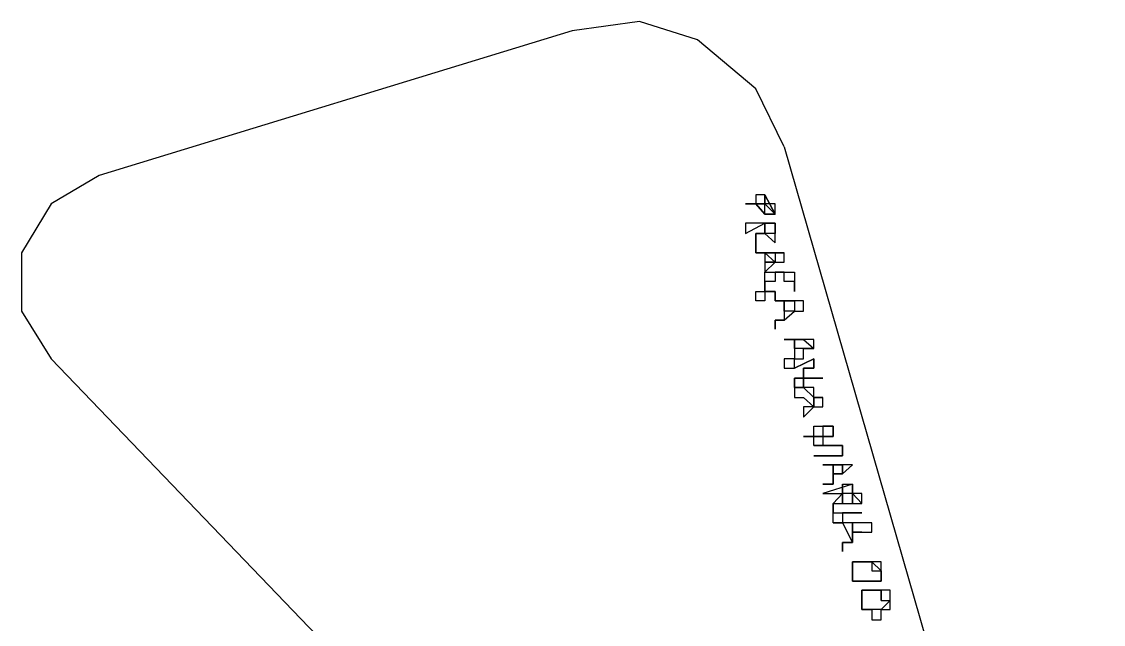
# Model space of a CAD drawing. Header units: millimetres. Extents: x -518.8 to -461.2, y 3.5 to 44.2.
# Drawn here: x -481.657 to -480.944, y 15.186 to 15.583 of the extents above; entities that cross this region are included whole.
import ezdxf

# ---------------------------------------------------------------- set-up
doc = ezdxf.new("R2010")
doc.units = ezdxf.units.MM
doc.header["$MEASUREMENT"] = 0
doc.layers.add('8', color=8, linetype='Continuous')
doc.layers.add('MYSOLIDS', color=7, linetype='Continuous')

msp = doc.modelspace()

# ---------------------------------------------------------------- linework, layer by layer
at = {"layer": '8'}
for points in [[(-481.15416, 15.50071), (-481.17295, 15.53905), (-481.2113, 15.57138), (-481.24964, 15.58341), (-481.29401, 15.5774), (-481.60604, 15.48191)], [(-481.15416, 15.50071), (-480.94363, 14.76913)], [(-481.60604, 15.48191), (-481.63761, 15.46311), (-481.65716, 15.43078), (-481.65716, 15.39244), (-481.63761, 15.36086)], [(-480.94363, 14.76913), (-480.9504, 14.73078), (-480.98874, 14.70522), (-481.02634, 14.72402), (-481.02634, 14.72402), (-481.63761, 15.36086)]]:
    msp.add_lwpolyline(points, dxfattribs=at)
at = {"layer": 'MYSOLIDS'}
for points in [[(-481.16694, 15.46913), (-481.16694, 15.46913), (-481.16694, 15.46913), (-481.16694, 15.46913), (-481.16694, 15.46913), (-481.16694, 15.46913), (-481.16694, 15.46913), (-481.17295, 15.46913), (-481.17295, 15.46311), (-481.17295, 15.46311), (-481.17295, 15.46311), (-481.17295, 15.46311), (-481.17295, 15.46311), (-481.17295, 15.46311), (-481.17295, 15.46311), (-481.17972, 15.46311), (-481.17972, 15.46311), (-481.17972, 15.46311), (-481.17972, 15.46311), (-481.17972, 15.46311), (-481.17972, 15.46311), (-481.17972, 15.46311), (-481.17972, 15.46311), (-481.17972, 15.46311), (-481.17972, 15.46311), (-481.17972, 15.46311), (-481.17972, 15.46311), (-481.17972, 15.46311), (-481.17972, 15.46311), (-481.17972, 15.46311), (-481.17972, 15.46311), (-481.17972, 15.46311), (-481.17295, 15.46311), (-481.17295, 15.46311), (-481.17295, 15.46311), (-481.17295, 15.46311), (-481.17295, 15.46311), (-481.17295, 15.46311), (-481.17295, 15.46311), (-481.17295, 15.46311), (-481.17295, 15.46311), (-481.17295, 15.46311), (-481.17295, 15.46311), (-481.17295, 15.46311), (-481.17295, 15.46311), (-481.16694, 15.45635), (-481.16694, 15.45635), (-481.16694, 15.45635), (-481.16694, 15.45635), (-481.16694, 15.45635), (-481.17295, 15.46311), (-481.17295, 15.46311), (-481.16694, 15.46311), (-481.16694, 15.46311), (-481.16694, 15.46311), (-481.16694, 15.46311), (-481.16694, 15.46311), (-481.16694, 15.46913), (-481.16694, 15.46311), (-481.16694, 15.46311), (-481.16694, 15.46311), (-481.16694, 15.46311), (-481.16694, 15.46311), (-481.16694, 15.46311), (-481.16694, 15.46311), (-481.16694, 15.46311), (-481.16694, 15.46913), (-481.16694, 15.46913)], [(-481.16694, 15.46913), (-481.16694, 15.46913), (-481.16694, 15.46913), (-481.16694, 15.46913), (-481.16694, 15.46913), (-481.16694, 15.46311), (-481.16694, 15.46311), (-481.16017, 15.45635), (-481.16017, 15.45635), (-481.16017, 15.45635), (-481.16694, 15.45635), (-481.16694, 15.45635), (-481.16694, 15.45635), (-481.16694, 15.45635), (-481.16694, 15.45635), (-481.16694, 15.45635), (-481.16694, 15.45635), (-481.16694, 15.45635), (-481.16694, 15.45635), (-481.16694, 15.45635), (-481.16694, 15.45635), (-481.16694, 15.46311), (-481.16694, 15.46311), (-481.16694, 15.46311), (-481.16694, 15.46311), (-481.17295, 15.46311), (-481.17295, 15.46311), (-481.16694, 15.45635), (-481.16694, 15.45635), (-481.16694, 15.45635), (-481.16694, 15.45635), (-481.16694, 15.45635), (-481.16694, 15.45635), (-481.16694, 15.45635), (-481.16694, 15.45635), (-481.16017, 15.45635), (-481.16017, 15.45635), (-481.16017, 15.45635), (-481.16017, 15.45635), (-481.16694, 15.46913), (-481.16694, 15.46913), (-481.16694, 15.46913), (-481.16694, 15.46913)], [(-481.16017, 15.46311), (-481.16017, 15.46311), (-481.16017, 15.46311), (-481.16017, 15.46311), (-481.16694, 15.46311), (-481.16694, 15.46311), (-481.16694, 15.46311), (-481.16694, 15.46913), (-481.16017, 15.45635), (-481.16017, 15.45635), (-481.16017, 15.45635), (-481.16017, 15.46311), (-481.16017, 15.46311), (-481.16017, 15.46311)], [(-481.16017, 15.44356), (-481.16017, 15.44356), (-481.16017, 15.44356), (-481.16017, 15.45033), (-481.16017, 15.45033), (-481.16017, 15.45033), (-481.16017, 15.45033), (-481.16017, 15.45033), (-481.16017, 15.45033), (-481.16017, 15.45033), (-481.16017, 15.45033), (-481.17972, 15.45033), (-481.17972, 15.45033), (-481.17972, 15.44356), (-481.17972, 15.44356), (-481.17972, 15.44356), (-481.17972, 15.44356), (-481.16694, 15.45033), (-481.16694, 15.44356), (-481.16694, 15.44356), (-481.16694, 15.44356), (-481.16694, 15.44356), (-481.16694, 15.44356), (-481.16694, 15.44356), (-481.16694, 15.45033), (-481.16017, 15.45033), (-481.16017, 15.45033), (-481.16017, 15.45033), (-481.16017, 15.45033), (-481.16017, 15.45033), (-481.16017, 15.45033), (-481.16017, 15.45033), (-481.16017, 15.44356), (-481.16017, 15.44356), (-481.16017, 15.44356), (-481.16017, 15.44356), (-481.16017, 15.44356), (-481.16017, 15.44356), (-481.16017, 15.44356), (-481.16017, 15.44356), (-481.16017, 15.44356)], [(-481.16694, 15.44356), (-481.16694, 15.45033), (-481.16694, 15.45033), (-481.16694, 15.45033), (-481.16694, 15.44356), (-481.16694, 15.44356), (-481.16694, 15.44356), (-481.17295, 15.44356), (-481.17295, 15.44356), (-481.17295, 15.44356), (-481.17295, 15.44356), (-481.17295, 15.44356), (-481.17295, 15.43755), (-481.17295, 15.43755), (-481.17295, 15.43755), (-481.17295, 15.43755), (-481.17295, 15.43755), (-481.17295, 15.43755), (-481.17295, 15.43755), (-481.17295, 15.43755), (-481.17295, 15.43078), (-481.17295, 15.43078), (-481.17295, 15.43078), (-481.17295, 15.43078), (-481.17295, 15.43078), (-481.17295, 15.43078), (-481.17295, 15.43078), (-481.17295, 15.43078), (-481.17295, 15.43755), (-481.17295, 15.43755), (-481.17295, 15.43755), (-481.17295, 15.43755), (-481.17295, 15.43755), (-481.17295, 15.43755), (-481.17295, 15.43755), (-481.17295, 15.43755), (-481.17295, 15.43755), (-481.17295, 15.44356), (-481.16694, 15.44356), (-481.16694, 15.44356), (-481.16694, 15.44356), (-481.16694, 15.44356), (-481.16694, 15.44356), (-481.16694, 15.44356), (-481.16694, 15.44356), (-481.16694, 15.45033), (-481.16694, 15.45033), (-481.16694, 15.44356), (-481.16694, 15.44356), (-481.16694, 15.44356)], [(-481.16017, 15.44356), (-481.16017, 15.44356), (-481.16017, 15.44356), (-481.16017, 15.44356), (-481.16017, 15.44356), (-481.16017, 15.44356), (-481.16017, 15.44356), (-481.16017, 15.44356), (-481.16017, 15.44356), (-481.16017, 15.44356), (-481.16017, 15.44356), (-481.16017, 15.44356), (-481.16017, 15.44356), (-481.16694, 15.44356), (-481.16694, 15.44356), (-481.16694, 15.44356), (-481.16694, 15.44356), (-481.16694, 15.44356), (-481.16694, 15.44356), (-481.16694, 15.44356), (-481.16694, 15.45033), (-481.16694, 15.45033), (-481.16694, 15.45033), (-481.16694, 15.44356), (-481.16694, 15.44356), (-481.16694, 15.44356), (-481.16017, 15.43755), (-481.16017, 15.43755), (-481.16017, 15.43755), (-481.16017, 15.43755), (-481.16017, 15.43755), (-481.16017, 15.43755), (-481.16017, 15.44356), (-481.16017, 15.44356), (-481.16017, 15.44356), (-481.16017, 15.44356)], [(-481.16017, 15.45033), (-481.16017, 15.45033), (-481.16017, 15.45033), (-481.16017, 15.45033), (-481.16017, 15.45033), (-481.16017, 15.45033), (-481.16017, 15.45033)], [(-481.15416, 15.43078), (-481.15416, 15.43078), (-481.15416, 15.43078), (-481.15416, 15.43078), (-481.15416, 15.43078), (-481.16017, 15.43078), (-481.16017, 15.42477), (-481.16017, 15.42477), (-481.16017, 15.42477), (-481.16017, 15.42477), (-481.16017, 15.42477), (-481.16017, 15.42477), (-481.16017, 15.42477), (-481.16017, 15.42477), (-481.16694, 15.43078), (-481.16694, 15.43078), (-481.16694, 15.43078), (-481.16694, 15.43078), (-481.16694, 15.43078), (-481.16694, 15.43078), (-481.16694, 15.43078), (-481.17295, 15.43078), (-481.17295, 15.43078), (-481.17295, 15.43078), (-481.17295, 15.43078), (-481.17295, 15.43078), (-481.17295, 15.43078), (-481.17295, 15.43078), (-481.17295, 15.43078), (-481.17295, 15.43078), (-481.17295, 15.43078), (-481.17295, 15.43078), (-481.16694, 15.43078), (-481.16694, 15.43078), (-481.16694, 15.43078), (-481.16694, 15.43078), (-481.16694, 15.42477), (-481.16017, 15.42477), (-481.16017, 15.42477), (-481.16017, 15.42477), (-481.16017, 15.42477), (-481.16017, 15.42477), (-481.16017, 15.42477), (-481.16017, 15.42477), (-481.16017, 15.42477), (-481.16017, 15.42477), (-481.16017, 15.42477), (-481.16017, 15.42477), (-481.15416, 15.42477), (-481.15416, 15.42477), (-481.15416, 15.43078), (-481.15416, 15.43078), (-481.15416, 15.43078), (-481.15416, 15.43078)], [(-481.15416, 15.43078), (-481.15416, 15.43078), (-481.15416, 15.43078), (-481.15416, 15.43078), (-481.15416, 15.43078), (-481.15416, 15.43078), (-481.15416, 15.43078), (-481.16017, 15.43078), (-481.16017, 15.43078), (-481.16017, 15.43078), (-481.16017, 15.43078), (-481.16017, 15.43078), (-481.16017, 15.43078), (-481.16017, 15.43078), (-481.16694, 15.43078), (-481.16694, 15.43078), (-481.16694, 15.43078), (-481.16694, 15.43078), (-481.16694, 15.43078), (-481.16694, 15.43078), (-481.16017, 15.43078), (-481.16017, 15.43078), (-481.16017, 15.43078), (-481.16017, 15.43078), (-481.16017, 15.43078), (-481.16017, 15.43078), (-481.16017, 15.43078), (-481.16017, 15.43078), (-481.15416, 15.43078), (-481.15416, 15.43078), (-481.15416, 15.43078), (-481.15416, 15.43078), (-481.15416, 15.43078), (-481.15416, 15.43078), (-481.15416, 15.43078), (-481.15416, 15.43078)], [(-481.16017, 15.42477), (-481.16694, 15.42477), (-481.16694, 15.42477), (-481.16694, 15.42477), (-481.16694, 15.42477), (-481.16694, 15.418), (-481.16694, 15.418), (-481.16694, 15.418), (-481.16694, 15.418), (-481.16694, 15.418), (-481.16694, 15.418), (-481.16694, 15.418), (-481.16694, 15.418), (-481.16694, 15.418), (-481.16694, 15.418), (-481.16694, 15.418), (-481.16694, 15.418), (-481.16694, 15.418), (-481.16694, 15.418), (-481.16694, 15.418), (-481.16017, 15.42477), (-481.16017, 15.42477)], [(-481.14739, 15.41199), (-481.14739, 15.41199), (-481.14739, 15.41199), (-481.14739, 15.41199), (-481.14739, 15.41199), (-481.15416, 15.41199), (-481.15416, 15.418), (-481.15416, 15.418), (-481.15416, 15.418), (-481.15416, 15.418), (-481.15416, 15.418), (-481.15416, 15.418), (-481.15416, 15.418), (-481.15416, 15.418), (-481.15416, 15.418), (-481.16017, 15.418), (-481.16017, 15.418), (-481.16017, 15.418), (-481.16017, 15.418), (-481.16017, 15.418), (-481.16017, 15.418), (-481.16017, 15.418), (-481.16017, 15.41199), (-481.16694, 15.41199), (-481.16694, 15.41199), (-481.16694, 15.41199), (-481.16694, 15.41199), (-481.16694, 15.41199), (-481.16694, 15.41199), (-481.16694, 15.41199), (-481.16694, 15.41199), (-481.16694, 15.40522), (-481.16694, 15.40522), (-481.16694, 15.40522), (-481.16694, 15.40522), (-481.16694, 15.40522), (-481.16694, 15.40522), (-481.16017, 15.40522), (-481.16017, 15.40522), (-481.16017, 15.40522), (-481.16017, 15.40522), (-481.16017, 15.40522), (-481.16017, 15.40522), (-481.16017, 15.40522), (-481.16017, 15.3992), (-481.16017, 15.3992), (-481.16017, 15.3992), (-481.16017, 15.3992), (-481.16017, 15.3992), (-481.16017, 15.3992), (-481.16017, 15.3992), (-481.16017, 15.3992), (-481.16017, 15.3992), (-481.16017, 15.40522), (-481.16694, 15.40522), (-481.16694, 15.40522), (-481.16694, 15.40522), (-481.16694, 15.40522), (-481.16694, 15.40522), (-481.16694, 15.40522), (-481.16694, 15.40522), (-481.16694, 15.40522), (-481.16694, 15.40522), (-481.16694, 15.40522), (-481.16694, 15.41199), (-481.16694, 15.41199), (-481.16694, 15.41199), (-481.16694, 15.41199), (-481.16694, 15.41199), (-481.16694, 15.41199), (-481.16694, 15.41199), (-481.16694, 15.41199), (-481.16694, 15.418), (-481.16694, 15.418), (-481.16694, 15.418), (-481.16017, 15.418), (-481.16017, 15.418), (-481.16017, 15.418), (-481.16017, 15.418), (-481.16017, 15.418), (-481.16017, 15.418), (-481.16017, 15.418), (-481.16017, 15.418), (-481.15416, 15.418), (-481.15416, 15.418), (-481.15416, 15.418), (-481.15416, 15.418), (-481.15416, 15.418), (-481.15416, 15.418), (-481.15416, 15.418), (-481.15416, 15.418), (-481.14739, 15.418), (-481.14739, 15.418), (-481.14739, 15.418), (-481.14739, 15.41199), (-481.14739, 15.41199), (-481.14739, 15.41199), (-481.14739, 15.41199), (-481.14739, 15.41199), (-481.14739, 15.41199), (-481.14739, 15.41199), (-481.14739, 15.41199), (-481.14739, 15.40522), (-481.14739, 15.40522), (-481.14739, 15.40522), (-481.14739, 15.40522), (-481.14739, 15.40522), (-481.14739, 15.40522), (-481.14739, 15.40522), (-481.14739, 15.40522), (-481.14739, 15.40522), (-481.14739, 15.40522), (-481.14739, 15.40522), (-481.14739, 15.40522), (-481.14739, 15.40522), (-481.14739, 15.40522), (-481.14739, 15.40522), (-481.14739, 15.40522), (-481.14739, 15.40522), (-481.14739, 15.41199), (-481.14739, 15.41199), (-481.14739, 15.41199), (-481.14739, 15.41199), (-481.14739, 15.41199), (-481.14739, 15.41199), (-481.14739, 15.41199)], [(-481.16694, 15.40522), (-481.16694, 15.40522), (-481.16694, 15.40522), (-481.16694, 15.40522), (-481.16694, 15.40522), (-481.16694, 15.40522), (-481.16694, 15.40522), (-481.16694, 15.40522), (-481.16694, 15.40522), (-481.16694, 15.40522), (-481.16694, 15.40522), (-481.16694, 15.3992), (-481.16694, 15.3992), (-481.16694, 15.3992), (-481.17295, 15.3992), (-481.17295, 15.3992), (-481.17295, 15.40522), (-481.17295, 15.40522), (-481.17295, 15.40522), (-481.17295, 15.40522), (-481.17295, 15.40522), (-481.17295, 15.40522), (-481.17295, 15.40522), (-481.17295, 15.40522), (-481.17295, 15.40522), (-481.17295, 15.40522), (-481.17295, 15.40522), (-481.17295, 15.40522), (-481.17295, 15.40522), (-481.17295, 15.40522), (-481.17295, 15.40522), (-481.17295, 15.40522), (-481.17295, 15.40522), (-481.17295, 15.40522), (-481.17295, 15.40522), (-481.16694, 15.40522), (-481.16694, 15.40522), (-481.16694, 15.40522), (-481.16694, 15.40522), (-481.16694, 15.40522), (-481.16694, 15.40522), (-481.16694, 15.40522), (-481.16694, 15.40522), (-481.16694, 15.40522), (-481.16694, 15.40522), (-481.16694, 15.40522), (-481.16694, 15.40522), (-481.16694, 15.40522), (-481.16694, 15.40522), (-481.16694, 15.40522), (-481.16694, 15.40522), (-481.16694, 15.40522), (-481.16694, 15.40522), (-481.16694, 15.40522), (-481.16694, 15.40522), (-481.16694, 15.40522), (-481.16694, 15.40522)], [(-481.14739, 15.39244), (-481.14739, 15.39244), (-481.14739, 15.39244), (-481.14739, 15.39244), (-481.14739, 15.39244), (-481.14739, 15.39244), (-481.14739, 15.39244), (-481.14739, 15.39244), (-481.14739, 15.39244), (-481.14739, 15.39244), (-481.14739, 15.39244), (-481.15416, 15.39244), (-481.15416, 15.39244), (-481.15416, 15.39244), (-481.15416, 15.3992), (-481.15416, 15.3992), (-481.15416, 15.3992), (-481.16017, 15.3992), (-481.16017, 15.3992), (-481.16017, 15.3992), (-481.16017, 15.3992), (-481.16017, 15.3992), (-481.16017, 15.3992), (-481.16017, 15.3992), (-481.16017, 15.3992), (-481.16017, 15.3992), (-481.16017, 15.3992), (-481.16017, 15.3992), (-481.16017, 15.3992), (-481.16017, 15.3992), (-481.16017, 15.3992), (-481.16017, 15.3992), (-481.16017, 15.3992), (-481.16017, 15.3992), (-481.16017, 15.3992), (-481.15416, 15.3992), (-481.15416, 15.38642), (-481.15416, 15.38642), (-481.15416, 15.38642), (-481.15416, 15.38642), (-481.15416, 15.38642), (-481.14739, 15.39244), (-481.14739, 15.39244), (-481.14739, 15.39244), (-481.14739, 15.39244), (-481.14739, 15.39244), (-481.14739, 15.39244), (-481.14739, 15.39244), (-481.14739, 15.39244), (-481.14739, 15.39244), (-481.14739, 15.39244), (-481.14739, 15.39244), (-481.14739, 15.39244), (-481.14739, 15.39244)], [(-481.14137, 15.3992), (-481.14137, 15.3992), (-481.14137, 15.3992), (-481.14137, 15.3992), (-481.14137, 15.3992), (-481.14739, 15.3992), (-481.14739, 15.3992), (-481.14739, 15.3992), (-481.14739, 15.3992), (-481.14739, 15.3992), (-481.15416, 15.3992), (-481.15416, 15.3992), (-481.15416, 15.3992), (-481.15416, 15.3992), (-481.15416, 15.3992), (-481.15416, 15.3992), (-481.15416, 15.3992), (-481.15416, 15.3992), (-481.15416, 15.3992), (-481.15416, 15.3992), (-481.15416, 15.3992), (-481.15416, 15.3992), (-481.15416, 15.3992), (-481.15416, 15.3992), (-481.14739, 15.3992), (-481.14739, 15.3992), (-481.14739, 15.3992), (-481.14739, 15.3992), (-481.14739, 15.3992), (-481.14739, 15.39244), (-481.14739, 15.39244), (-481.14739, 15.39244), (-481.14137, 15.39244), (-481.14137, 15.39244), (-481.14137, 15.3992), (-481.14137, 15.3992)], [(-481.15416, 15.38642), (-481.15416, 15.38642), (-481.15416, 15.38642), (-481.15416, 15.38642), (-481.15416, 15.38642), (-481.15416, 15.38642), (-481.15416, 15.38642), (-481.16017, 15.38642), (-481.16017, 15.38642), (-481.16017, 15.38642), (-481.16017, 15.38642), (-481.16017, 15.38642), (-481.16017, 15.38041), (-481.16017, 15.38041), (-481.16017, 15.38642), (-481.15416, 15.38642), (-481.15416, 15.38642), (-481.15416, 15.38642), (-481.15416, 15.38642), (-481.15416, 15.38642), (-481.15416, 15.38642), (-481.15416, 15.38642)], [(-481.13461, 15.36762), (-481.13461, 15.36762), (-481.13461, 15.36762), (-481.14137, 15.36762), (-481.14137, 15.36762), (-481.14137, 15.36762), (-481.14137, 15.36762), (-481.14137, 15.36762), (-481.14137, 15.36762), (-481.14137, 15.36762), (-481.14137, 15.36762), (-481.14137, 15.36762), (-481.14739, 15.36762), (-481.14739, 15.36762), (-481.14739, 15.37364), (-481.14739, 15.37364), (-481.14739, 15.37364), (-481.14739, 15.37364), (-481.15416, 15.37364), (-481.15416, 15.37364), (-481.15416, 15.37364), (-481.15416, 15.37364), (-481.15416, 15.37364), (-481.15416, 15.37364), (-481.15416, 15.37364), (-481.15416, 15.37364), (-481.15416, 15.37364), (-481.15416, 15.37364), (-481.15416, 15.37364), (-481.15416, 15.37364), (-481.15416, 15.37364), (-481.15416, 15.37364), (-481.15416, 15.37364), (-481.14739, 15.37364), (-481.14739, 15.37364), (-481.14739, 15.37364), (-481.14739, 15.36086), (-481.14739, 15.36086), (-481.14739, 15.36086), (-481.14137, 15.36086), (-481.14137, 15.36086), (-481.14137, 15.36762), (-481.14137, 15.36762), (-481.14137, 15.36762), (-481.14137, 15.36762), (-481.14137, 15.36762), (-481.14137, 15.36762), (-481.14137, 15.36762), (-481.14137, 15.36762), (-481.14137, 15.36762), (-481.14137, 15.36762), (-481.13461, 15.36762), (-481.13461, 15.36762), (-481.13461, 15.36762)], [(-481.13461, 15.37364), (-481.13461, 15.37364), (-481.13461, 15.37364), (-481.13461, 15.37364), (-481.13461, 15.37364), (-481.13461, 15.37364), (-481.14137, 15.37364), (-481.14137, 15.37364), (-481.14137, 15.37364), (-481.14137, 15.37364), (-481.14137, 15.37364), (-481.14137, 15.37364), (-481.14739, 15.37364), (-481.14739, 15.37364), (-481.14739, 15.37364), (-481.14739, 15.37364), (-481.14739, 15.37364), (-481.14739, 15.37364), (-481.14739, 15.37364), (-481.14739, 15.37364), (-481.14739, 15.37364), (-481.14739, 15.37364), (-481.14137, 15.37364), (-481.14137, 15.37364), (-481.14137, 15.37364), (-481.14137, 15.37364), (-481.14137, 15.37364), (-481.14137, 15.37364), (-481.14137, 15.37364), (-481.14137, 15.37364), (-481.13461, 15.36762), (-481.13461, 15.36762), (-481.13461, 15.36762), (-481.13461, 15.36762), (-481.13461, 15.37364), (-481.13461, 15.37364)], [(-481.14739, 15.36086), (-481.14739, 15.36086), (-481.14739, 15.36086), (-481.14739, 15.36086), (-481.14739, 15.36086), (-481.14739, 15.36086), (-481.14739, 15.36086), (-481.14739, 15.36086), (-481.14739, 15.36086), (-481.15416, 15.36086), (-481.15416, 15.36086), (-481.15416, 15.36086), (-481.15416, 15.35484), (-481.14739, 15.35484), (-481.14739, 15.36086), (-481.14739, 15.36086), (-481.14739, 15.36086), (-481.14739, 15.36086), (-481.14739, 15.36086), (-481.14739, 15.36086), (-481.14739, 15.36086), (-481.14739, 15.36086)], [(-481.13461, 15.36086), (-481.14739, 15.35484), (-481.14739, 15.35484), (-481.14739, 15.35484), (-481.14739, 15.35484), (-481.14739, 15.35484), (-481.14739, 15.35484), (-481.14739, 15.35484), (-481.14739, 15.35484), (-481.14739, 15.35484), (-481.13461, 15.36086), (-481.13461, 15.36086), (-481.13461, 15.36086), (-481.13461, 15.36086), (-481.13461, 15.36086), (-481.13461, 15.36086), (-481.13461, 15.36086), (-481.13461, 15.36086), (-481.13461, 15.36086), (-481.13461, 15.35484), (-481.13461, 15.35484), (-481.13461, 15.35484), (-481.13461, 15.35484), (-481.13461, 15.35484), (-481.13461, 15.35484), (-481.13461, 15.35484), (-481.14137, 15.35484), (-481.14137, 15.35484), (-481.14137, 15.35484), (-481.14137, 15.34808), (-481.14137, 15.34808), (-481.14137, 15.34808), (-481.14137, 15.34808), (-481.14137, 15.34808), (-481.14137, 15.34808), (-481.14137, 15.34808), (-481.14137, 15.34808), (-481.14137, 15.34808), (-481.14739, 15.34808), (-481.14739, 15.34206), (-481.14137, 15.34206), (-481.14137, 15.34206), (-481.14137, 15.34808), (-481.14137, 15.34808), (-481.14137, 15.34808), (-481.14137, 15.34808), (-481.14137, 15.34808), (-481.14137, 15.34808), (-481.14137, 15.34808), (-481.13461, 15.34808), (-481.13461, 15.34808), (-481.13461, 15.34808), (-481.13461, 15.34808), (-481.13461, 15.34808), (-481.13461, 15.34808), (-481.13461, 15.34808), (-481.13461, 15.34808), (-481.12859, 15.34808), (-481.12859, 15.34808), (-481.12859, 15.34808), (-481.12859, 15.34808), (-481.12859, 15.34808), (-481.12859, 15.34808), (-481.12859, 15.34808), (-481.12859, 15.34808), (-481.12859, 15.34808), (-481.12859, 15.34808), (-481.12859, 15.34808), (-481.12859, 15.34808), (-481.12859, 15.34808), (-481.12859, 15.34808), (-481.13461, 15.34808), (-481.13461, 15.34808), (-481.13461, 15.34808), (-481.13461, 15.34808), (-481.13461, 15.34808), (-481.13461, 15.34808), (-481.13461, 15.34808), (-481.14137, 15.34808), (-481.14137, 15.34206), (-481.14137, 15.34206), (-481.14137, 15.34206), (-481.14137, 15.34206), (-481.14137, 15.34206), (-481.14137, 15.34206), (-481.14137, 15.34206), (-481.14137, 15.34206), (-481.14739, 15.34206), (-481.14739, 15.34206), (-481.14739, 15.34206), (-481.14739, 15.34206), (-481.14739, 15.34206), (-481.14739, 15.34206), (-481.14739, 15.34206), (-481.14739, 15.34206), (-481.14739, 15.34206), (-481.14739, 15.34206), (-481.14739, 15.34206), (-481.14739, 15.34206), (-481.14739, 15.34808), (-481.14739, 15.34808), (-481.14137, 15.34808), (-481.14137, 15.34808), (-481.14137, 15.34808), (-481.14137, 15.34808), (-481.14137, 15.34808), (-481.14137, 15.34808), (-481.14137, 15.35484), (-481.14137, 15.35484), (-481.14137, 15.35484), (-481.14137, 15.35484), (-481.14137, 15.35484), (-481.14137, 15.35484), (-481.13461, 15.35484), (-481.13461, 15.35484), (-481.13461, 15.35484), (-481.13461, 15.35484), (-481.13461, 15.36086), (-481.13461, 15.36086), (-481.13461, 15.36086), (-481.13461, 15.36086)], [(-481.12859, 15.33529), (-481.12859, 15.33529), (-481.12859, 15.33529), (-481.12859, 15.33529), (-481.12859, 15.33529), (-481.12859, 15.33529), (-481.12859, 15.33529), (-481.12859, 15.33529), (-481.13461, 15.33529), (-481.13461, 15.33529), (-481.13461, 15.33529), (-481.13461, 15.32928), (-481.13461, 15.32928), (-481.13461, 15.32928), (-481.13461, 15.33529), (-481.14137, 15.34206), (-481.14137, 15.34206), (-481.14137, 15.34206), (-481.14137, 15.34206), (-481.14137, 15.34206), (-481.14137, 15.34206), (-481.14137, 15.34206), (-481.14137, 15.34206), (-481.14739, 15.34206), (-481.14739, 15.34206), (-481.14739, 15.34206), (-481.14739, 15.33529), (-481.14739, 15.33529), (-481.14739, 15.33529), (-481.14137, 15.33529), (-481.14137, 15.33529), (-481.14137, 15.33529), (-481.14137, 15.33529), (-481.14137, 15.33529), (-481.14137, 15.33529), (-481.14137, 15.33529), (-481.13461, 15.32928), (-481.13461, 15.32928), (-481.13461, 15.32928), (-481.13461, 15.32928), (-481.13461, 15.32928), (-481.13461, 15.32928), (-481.13461, 15.32928), (-481.13461, 15.32928), (-481.12859, 15.32928), (-481.12859, 15.33529), (-481.12859, 15.33529), (-481.12859, 15.33529), (-481.12859, 15.33529), (-481.12859, 15.33529), (-481.12859, 15.33529), (-481.12859, 15.33529), (-481.12859, 15.33529), (-481.12859, 15.33529)], [(-481.12859, 15.33529), (-481.12859, 15.33529), (-481.12859, 15.33529), (-481.12859, 15.33529), (-481.12859, 15.33529), (-481.12859, 15.33529), (-481.12859, 15.33529), (-481.12859, 15.33529), (-481.12859, 15.33529), (-481.13461, 15.33529), (-481.13461, 15.34206), (-481.13461, 15.34206), (-481.13461, 15.34206), (-481.13461, 15.34206), (-481.13461, 15.34206), (-481.13461, 15.34206), (-481.14137, 15.34206), (-481.13461, 15.33529), (-481.13461, 15.33529), (-481.13461, 15.33529), (-481.13461, 15.33529), (-481.13461, 15.33529), (-481.13461, 15.33529), (-481.13461, 15.33529), (-481.13461, 15.33529), (-481.13461, 15.33529), (-481.12859, 15.33529), (-481.12859, 15.33529), (-481.12859, 15.33529), (-481.12859, 15.33529), (-481.12859, 15.33529), (-481.12859, 15.33529), (-481.12859, 15.33529), (-481.12859, 15.33529), (-481.12859, 15.33529), (-481.12859, 15.33529)], [(-481.13461, 15.32928), (-481.13461, 15.32928), (-481.13461, 15.32928), (-481.13461, 15.32928), (-481.13461, 15.32928), (-481.14137, 15.32928), (-481.14137, 15.32928), (-481.14137, 15.32928), (-481.14137, 15.32251), (-481.14137, 15.32251), (-481.14137, 15.32251), (-481.14137, 15.32251), (-481.14137, 15.32251), (-481.14137, 15.32251), (-481.14137, 15.32251), (-481.14137, 15.32251), (-481.14137, 15.32251), (-481.13461, 15.32928), (-481.13461, 15.32928), (-481.13461, 15.32928), (-481.13461, 15.32928), (-481.13461, 15.32928)], [(-481.12183, 15.3165), (-481.12183, 15.3165), (-481.12183, 15.3165), (-481.12183, 15.3165), (-481.12859, 15.3165), (-481.12859, 15.3165), (-481.12859, 15.3165), (-481.12859, 15.3165), (-481.12859, 15.3165), (-481.12859, 15.3165), (-481.12859, 15.30973), (-481.12859, 15.30973), (-481.12859, 15.30973), (-481.13461, 15.30973), (-481.13461, 15.30973), (-481.13461, 15.30973), (-481.13461, 15.30973), (-481.13461, 15.30973), (-481.13461, 15.30973), (-481.13461, 15.30973), (-481.13461, 15.30973), (-481.13461, 15.30973), (-481.14137, 15.30973), (-481.14137, 15.30973), (-481.13461, 15.30973), (-481.13461, 15.30973), (-481.13461, 15.30973), (-481.13461, 15.30973), (-481.13461, 15.30973), (-481.13461, 15.30973), (-481.13461, 15.30973), (-481.13461, 15.30973), (-481.13461, 15.3165), (-481.13461, 15.3165), (-481.13461, 15.3165), (-481.13461, 15.3165), (-481.12859, 15.3165), (-481.12859, 15.3165), (-481.12859, 15.3165), (-481.12859, 15.3165), (-481.12859, 15.3165), (-481.12859, 15.3165), (-481.12859, 15.3165), (-481.12183, 15.3165), (-481.12183, 15.3165), (-481.12183, 15.3165), (-481.12183, 15.3165), (-481.12183, 15.3165), (-481.12183, 15.3165), (-481.12183, 15.3165), (-481.12183, 15.3165), (-481.12183, 15.3165), (-481.12183, 15.3165), (-481.12183, 15.3165), (-481.12183, 15.3165), (-481.12183, 15.3165), (-481.12183, 15.3165), (-481.12183, 15.3165), (-481.12183, 15.3165), (-481.12183, 15.3165), (-481.12183, 15.3165), (-481.12183, 15.30973), (-481.12183, 15.30973), (-481.12183, 15.30973), (-481.12183, 15.30973), (-481.12859, 15.30973), (-481.12859, 15.30973), (-481.12859, 15.30973), (-481.12859, 15.30973), (-481.12859, 15.30973), (-481.12859, 15.30973), (-481.12859, 15.30973), (-481.12859, 15.30973), (-481.12859, 15.30371), (-481.12859, 15.30371), (-481.13461, 15.30371), (-481.13461, 15.30371), (-481.13461, 15.30371), (-481.13461, 15.30371), (-481.13461, 15.30371), (-481.13461, 15.30371), (-481.13461, 15.30371), (-481.12859, 15.30371), (-481.12859, 15.30371), (-481.12859, 15.30371), (-481.12859, 15.30371), (-481.12859, 15.30371), (-481.12859, 15.30371), (-481.12859, 15.30371), (-481.12183, 15.30371), (-481.12183, 15.30371), (-481.12183, 15.30371), (-481.12183, 15.30371), (-481.12183, 15.30371), (-481.12183, 15.30371), (-481.12183, 15.30371), (-481.11581, 15.30371), (-481.11581, 15.30371), (-481.11581, 15.30371), (-481.11581, 15.30371), (-481.11581, 15.30371), (-481.11581, 15.30371), (-481.11581, 15.30371), (-481.11581, 15.30371), (-481.11581, 15.29695), (-481.11581, 15.29695), (-481.11581, 15.29695), (-481.11581, 15.29695), (-481.13461, 15.29695), (-481.13461, 15.29695), (-481.13461, 15.29695), (-481.13461, 15.29695), (-481.13461, 15.29695), (-481.13461, 15.29695), (-481.13461, 15.29695), (-481.13461, 15.29695), (-481.13461, 15.29695), (-481.11581, 15.29695), (-481.11581, 15.30371), (-481.12183, 15.30371), (-481.12183, 15.30371), (-481.12183, 15.30371), (-481.12183, 15.30371), (-481.12183, 15.30371), (-481.12859, 15.30371), (-481.12859, 15.30371), (-481.12859, 15.30371), (-481.12859, 15.30371), (-481.12859, 15.30371), (-481.12859, 15.30371), (-481.12859, 15.30371), (-481.12859, 15.30371), (-481.12859, 15.30371), (-481.13461, 15.30371), (-481.13461, 15.30371), (-481.13461, 15.30371), (-481.13461, 15.30371), (-481.13461, 15.30371), (-481.13461, 15.30371), (-481.13461, 15.30371), (-481.13461, 15.30371), (-481.13461, 15.30371), (-481.13461, 15.30371), (-481.13461, 15.30371), (-481.13461, 15.30371), (-481.13461, 15.30371), (-481.13461, 15.30371), (-481.13461, 15.30973), (-481.12859, 15.30973), (-481.12859, 15.30973), (-481.12859, 15.30973), (-481.12859, 15.30973), (-481.12859, 15.30973), (-481.12859, 15.30973), (-481.12859, 15.30973), (-481.12859, 15.30973), (-481.12859, 15.30973), (-481.12183, 15.30973), (-481.12183, 15.3165), (-481.12183, 15.3165), (-481.12183, 15.3165), (-481.12183, 15.3165), (-481.12183, 15.3165), (-481.12183, 15.3165), (-481.12183, 15.3165), (-481.12183, 15.3165), (-481.12183, 15.3165)], [(-481.11581, 15.28492), (-481.11581, 15.29093), (-481.11581, 15.29093), (-481.11581, 15.29093), (-481.11581, 15.28492), (-481.11581, 15.28492), (-481.11581, 15.28492), (-481.11581, 15.28492), (-481.11581, 15.28492), (-481.11581, 15.28492), (-481.11581, 15.28492), (-481.12183, 15.28492), (-481.12183, 15.28492), (-481.12183, 15.28492), (-481.12183, 15.29093), (-481.12183, 15.29093), (-481.12183, 15.29093), (-481.12859, 15.29093), (-481.12859, 15.29093), (-481.12859, 15.29093), (-481.12859, 15.29093), (-481.12859, 15.29093), (-481.12859, 15.29093), (-481.12859, 15.29093), (-481.12859, 15.29093), (-481.12859, 15.29093), (-481.12859, 15.29093), (-481.12859, 15.29093), (-481.12859, 15.29093), (-481.12859, 15.29093), (-481.12859, 15.29093), (-481.12859, 15.29093), (-481.12859, 15.29093), (-481.12859, 15.29093), (-481.12859, 15.29093), (-481.12183, 15.29093), (-481.12183, 15.28492), (-481.12183, 15.27815), (-481.12183, 15.27815), (-481.12183, 15.28492), (-481.12183, 15.28492), (-481.11581, 15.28492), (-481.11581, 15.28492), (-481.11581, 15.28492), (-481.11581, 15.28492), (-481.11581, 15.28492), (-481.11581, 15.28492), (-481.11581, 15.28492), (-481.11581, 15.28492), (-481.11581, 15.28492), (-481.11581, 15.28492), (-481.11581, 15.28492), (-481.11581, 15.28492), (-481.11581, 15.28492)], [(-481.12183, 15.27815), (-481.12183, 15.28492), (-481.12183, 15.28492), (-481.12183, 15.27815), (-481.12183, 15.27815), (-481.12183, 15.27815), (-481.12183, 15.27815), (-481.12859, 15.27815), (-481.12859, 15.27815), (-481.12859, 15.27815), (-481.12859, 15.27815), (-481.12859, 15.27815), (-481.12859, 15.27815), (-481.12859, 15.27815), (-481.12859, 15.27815), (-481.12183, 15.27815), (-481.12183, 15.27815), (-481.12183, 15.27815), (-481.12183, 15.27815), (-481.12183, 15.27815), (-481.12183, 15.27815), (-481.12183, 15.27815)], [(-481.10904, 15.29093), (-481.10904, 15.29093), (-481.10904, 15.29093), (-481.10904, 15.29093), (-481.11581, 15.29093), (-481.11581, 15.29093), (-481.11581, 15.29093), (-481.11581, 15.29093), (-481.11581, 15.29093), (-481.11581, 15.29093), (-481.12183, 15.29093), (-481.12183, 15.29093), (-481.12183, 15.29093), (-481.12183, 15.29093), (-481.12183, 15.29093), (-481.12183, 15.29093), (-481.12183, 15.29093), (-481.12183, 15.29093), (-481.12183, 15.29093), (-481.12183, 15.29093), (-481.12183, 15.29093), (-481.12183, 15.29093), (-481.12183, 15.29093), (-481.12183, 15.29093), (-481.11581, 15.29093), (-481.11581, 15.29093), (-481.11581, 15.29093), (-481.11581, 15.29093), (-481.11581, 15.29093), (-481.11581, 15.29093), (-481.11581, 15.29093), (-481.11581, 15.28492), (-481.10904, 15.29093), (-481.10904, 15.29093), (-481.10904, 15.29093), (-481.10904, 15.29093)], [(-481.10904, 15.27214), (-481.10904, 15.27214), (-481.10904, 15.27214), (-481.10904, 15.27214), (-481.10904, 15.27214), (-481.10904, 15.27214), (-481.10904, 15.27214), (-481.10904, 15.27815), (-481.10904, 15.27815), (-481.10904, 15.27815), (-481.10904, 15.27815), (-481.12859, 15.27214), (-481.12859, 15.27214), (-481.12859, 15.27214), (-481.12859, 15.27214), (-481.12183, 15.27214), (-481.12183, 15.27214), (-481.11581, 15.27214), (-481.11581, 15.27214), (-481.11581, 15.27214), (-481.11581, 15.27214), (-481.11581, 15.26537), (-481.11581, 15.26537), (-481.11581, 15.26537), (-481.11581, 15.27815), (-481.10904, 15.27815), (-481.10904, 15.27815), (-481.10904, 15.27815), (-481.10904, 15.27214), (-481.10904, 15.27214), (-481.10904, 15.27214), (-481.10904, 15.27214), (-481.10904, 15.27214), (-481.10904, 15.27214), (-481.10303, 15.26537), (-481.10303, 15.26537), (-481.10303, 15.27214), (-481.10303, 15.27214), (-481.10303, 15.27214), (-481.10904, 15.27214), (-481.10904, 15.27214)], [(-481.10303, 15.26537), (-481.10904, 15.27214), (-481.10904, 15.27214), (-481.10904, 15.27214), (-481.10904, 15.27214), (-481.10904, 15.26537), (-481.10904, 15.26537), (-481.10904, 15.26537), (-481.10904, 15.26537), (-481.10904, 15.26537), (-481.10904, 15.26537), (-481.10904, 15.26537), (-481.10904, 15.26537), (-481.10904, 15.26537), (-481.10904, 15.26537), (-481.10904, 15.27214), (-481.11581, 15.27214), (-481.11581, 15.27214), (-481.11581, 15.27214), (-481.11581, 15.27214), (-481.11581, 15.27214), (-481.11581, 15.27214), (-481.11581, 15.27815), (-481.11581, 15.26537), (-481.10904, 15.26537), (-481.10904, 15.26537), (-481.10904, 15.26537), (-481.10904, 15.26537), (-481.10904, 15.26537), (-481.10904, 15.26537), (-481.10904, 15.26537), (-481.10904, 15.26537), (-481.10904, 15.26537), (-481.10904, 15.26537), (-481.10303, 15.26537), (-481.10303, 15.26537)], [(-481.10904, 15.27815), (-481.10904, 15.27815), (-481.10904, 15.27815), (-481.10904, 15.27815), (-481.10904, 15.27815), (-481.10904, 15.27815), (-481.10904, 15.27815)], [(-481.11581, 15.27214), (-481.11581, 15.27214), (-481.11581, 15.27214), (-481.11581, 15.27214), (-481.11581, 15.27214), (-481.11581, 15.27214), (-481.11581, 15.27214), (-481.11581, 15.27214), (-481.11581, 15.27214), (-481.12183, 15.26537), (-481.12183, 15.26537), (-481.12183, 15.26537), (-481.12183, 15.26537), (-481.12183, 15.26537), (-481.12183, 15.26537), (-481.12183, 15.26537), (-481.12183, 15.26537), (-481.12183, 15.25935), (-481.12183, 15.25935), (-481.12183, 15.25935), (-481.12183, 15.25935), (-481.12183, 15.25935), (-481.12183, 15.25935), (-481.12183, 15.25935), (-481.12183, 15.25935), (-481.12183, 15.25935), (-481.12183, 15.25935), (-481.12183, 15.25935), (-481.12183, 15.25935), (-481.12183, 15.25935), (-481.12183, 15.25935), (-481.12183, 15.25935), (-481.12183, 15.26537), (-481.12183, 15.26537), (-481.12183, 15.26537), (-481.12183, 15.26537), (-481.11581, 15.26537), (-481.11581, 15.26537), (-481.11581, 15.26537), (-481.11581, 15.26537), (-481.11581, 15.27214), (-481.11581, 15.27214), (-481.11581, 15.27214), (-481.11581, 15.27214), (-481.11581, 15.27214), (-481.11581, 15.27214), (-481.11581, 15.27214), (-481.11581, 15.27214), (-481.11581, 15.27214), (-481.11581, 15.27214)], [(-481.11581, 15.25935), (-481.11581, 15.25935), (-481.11581, 15.25935), (-481.11581, 15.25935), (-481.11581, 15.25935), (-481.11581, 15.25935), (-481.11581, 15.25259), (-481.12183, 15.25259), (-481.12183, 15.25259), (-481.12183, 15.25259), (-481.12183, 15.25259), (-481.12183, 15.25259), (-481.12183, 15.25259), (-481.12183, 15.25259), (-481.12183, 15.25935), (-481.12183, 15.25935), (-481.12183, 15.25935), (-481.12183, 15.25935), (-481.12183, 15.25935), (-481.12183, 15.25935), (-481.12183, 15.25935), (-481.12183, 15.25935), (-481.11581, 15.25935), (-481.11581, 15.25935), (-481.11581, 15.25935), (-481.11581, 15.25935), (-481.11581, 15.25935), (-481.11581, 15.25935), (-481.11581, 15.25935), (-481.11581, 15.25935), (-481.10904, 15.25935), (-481.10904, 15.25935), (-481.10904, 15.25935), (-481.10904, 15.25935), (-481.10904, 15.25935), (-481.10904, 15.25935), (-481.10904, 15.25935), (-481.10303, 15.25935), (-481.10303, 15.25935), (-481.10303, 15.25935), (-481.10303, 15.25935), (-481.10303, 15.25935), (-481.10303, 15.25935), (-481.10303, 15.25935), (-481.10303, 15.25935), (-481.10303, 15.25935), (-481.10303, 15.25935), (-481.10303, 15.25935), (-481.10303, 15.25935), (-481.10303, 15.25935), (-481.10303, 15.25935), (-481.10303, 15.25935), (-481.10303, 15.25935), (-481.10904, 15.25935), (-481.10904, 15.25935), (-481.10904, 15.25935), (-481.10904, 15.25935), (-481.10904, 15.25935), (-481.10904, 15.25935), (-481.10904, 15.25935), (-481.10904, 15.25935), (-481.11581, 15.25935), (-481.11581, 15.25935), (-481.11581, 15.25935), (-481.11581, 15.25935), (-481.11581, 15.25935)], [(-481.10303, 15.24657), (-481.10303, 15.24657), (-481.10303, 15.24657), (-481.10303, 15.24657), (-481.10303, 15.24657), (-481.10303, 15.24657), (-481.10303, 15.24657), (-481.10303, 15.24657), (-481.10303, 15.24657), (-481.10904, 15.24657), (-481.10904, 15.24657), (-481.10904, 15.24657), (-481.10904, 15.24657), (-481.10904, 15.2398), (-481.10904, 15.25259), (-481.10904, 15.25259), (-481.11581, 15.25259), (-481.11581, 15.25259), (-481.11581, 15.25259), (-481.11581, 15.25259), (-481.11581, 15.25259), (-481.11581, 15.25259), (-481.11581, 15.25259), (-481.11581, 15.25259), (-481.12183, 15.25259), (-481.12183, 15.25259), (-481.12183, 15.25259), (-481.12183, 15.25259), (-481.12183, 15.25259), (-481.11581, 15.25259), (-481.11581, 15.25259), (-481.11581, 15.25259), (-481.11581, 15.25259), (-481.11581, 15.25259), (-481.11581, 15.25259), (-481.11581, 15.25259), (-481.10904, 15.2398), (-481.10904, 15.2398), (-481.10904, 15.2398), (-481.10904, 15.2398), (-481.10904, 15.2398), (-481.10904, 15.2398), (-481.10904, 15.24657), (-481.10303, 15.24657), (-481.10303, 15.24657), (-481.10303, 15.24657), (-481.10303, 15.24657), (-481.10303, 15.24657), (-481.10303, 15.24657), (-481.10303, 15.24657), (-481.10303, 15.24657), (-481.10303, 15.24657), (-481.10303, 15.24657), (-481.10303, 15.24657)], [(-481.09626, 15.24657), (-481.09626, 15.25259), (-481.10303, 15.25259), (-481.10303, 15.25259), (-481.10303, 15.25259), (-481.10303, 15.25259), (-481.10303, 15.25259), (-481.10303, 15.25259), (-481.10303, 15.25259), (-481.10904, 15.25259), (-481.10904, 15.25259), (-481.10904, 15.25259), (-481.10904, 15.25259), (-481.10904, 15.25259), (-481.10904, 15.25259), (-481.10904, 15.25259), (-481.10904, 15.25259), (-481.10904, 15.25259), (-481.10904, 15.25259), (-481.10904, 15.25259), (-481.10904, 15.25259), (-481.10904, 15.25259), (-481.10904, 15.25259), (-481.10904, 15.25259), (-481.10904, 15.24657), (-481.10303, 15.24657), (-481.10303, 15.24657), (-481.10303, 15.24657), (-481.10303, 15.24657), (-481.10303, 15.24657), (-481.10303, 15.24657), (-481.10303, 15.24657), (-481.10303, 15.24657), (-481.09626, 15.24657), (-481.09626, 15.24657), (-481.09626, 15.24657)], [(-481.10904, 15.2398), (-481.10904, 15.2398), (-481.10904, 15.2398), (-481.10904, 15.2398), (-481.10904, 15.2398), (-481.10904, 15.2398), (-481.11581, 15.2398), (-481.11581, 15.2398), (-481.11581, 15.2398), (-481.11581, 15.2398), (-481.11581, 15.23379), (-481.11581, 15.23379), (-481.11581, 15.23379), (-481.11581, 15.23379), (-481.11581, 15.23379), (-481.11581, 15.2398), (-481.11581, 15.2398), (-481.10904, 15.2398), (-481.10904, 15.2398), (-481.10904, 15.2398), (-481.10904, 15.2398), (-481.10904, 15.2398)], [(-481.09025, 15.22101), (-481.09025, 15.22101), (-481.09025, 15.22101), (-481.09025, 15.22101), (-481.09025, 15.22101), (-481.09025, 15.22101), (-481.09025, 15.22101), (-481.09025, 15.22101), (-481.09025, 15.21424), (-481.09025, 15.21424), (-481.09626, 15.21424), (-481.09626, 15.21424), (-481.09626, 15.21424), (-481.09626, 15.21424), (-481.09626, 15.21424), (-481.09626, 15.21424), (-481.09626, 15.21424), (-481.09626, 15.21424), (-481.10303, 15.21424), (-481.10303, 15.21424), (-481.10303, 15.21424), (-481.10303, 15.21424), (-481.10303, 15.21424), (-481.10303, 15.21424), (-481.10303, 15.21424), (-481.10303, 15.21424), (-481.10303, 15.21424), (-481.10904, 15.21424), (-481.10904, 15.21424), (-481.10904, 15.22101), (-481.10904, 15.22101), (-481.10904, 15.22101), (-481.10904, 15.22101), (-481.10904, 15.22101), (-481.10904, 15.22101), (-481.10904, 15.22101), (-481.10904, 15.22101), (-481.10904, 15.22101), (-481.10904, 15.22702), (-481.10904, 15.22702), (-481.10904, 15.22702), (-481.10904, 15.22702), (-481.10904, 15.22101), (-481.10904, 15.22101), (-481.10904, 15.22101), (-481.10904, 15.22101), (-481.10904, 15.22101), (-481.10904, 15.22101), (-481.10904, 15.22101), (-481.10904, 15.22101), (-481.10904, 15.21424), (-481.10904, 15.21424), (-481.10904, 15.21424), (-481.10904, 15.21424), (-481.10904, 15.21424), (-481.10904, 15.21424), (-481.10303, 15.21424), (-481.10303, 15.21424), (-481.10303, 15.21424), (-481.10303, 15.21424), (-481.10303, 15.21424), (-481.10303, 15.21424), (-481.10303, 15.21424), (-481.10303, 15.21424), (-481.09626, 15.21424), (-481.09626, 15.21424), (-481.09626, 15.21424), (-481.09626, 15.21424), (-481.09626, 15.21424), (-481.09626, 15.21424), (-481.09626, 15.21424), (-481.09626, 15.21424), (-481.09626, 15.21424), (-481.09025, 15.21424), (-481.09025, 15.21424), (-481.09025, 15.21424), (-481.09025, 15.21424), (-481.09025, 15.21424), (-481.09025, 15.22101), (-481.09025, 15.22101)], [(-481.09626, 15.22702), (-481.09626, 15.22702), (-481.09626, 15.22702), (-481.09626, 15.22702), (-481.09626, 15.22702), (-481.09626, 15.22702), (-481.09626, 15.22702), (-481.09626, 15.22702), (-481.09626, 15.22702), (-481.10303, 15.22702), (-481.10303, 15.22702), (-481.10303, 15.22702), (-481.10303, 15.22702), (-481.10303, 15.22702), (-481.10303, 15.22702), (-481.10303, 15.22702), (-481.10303, 15.22702), (-481.10904, 15.22702), (-481.10904, 15.22702), (-481.10904, 15.22702), (-481.10904, 15.22702), (-481.10904, 15.22702), (-481.10904, 15.22702), (-481.10904, 15.22101), (-481.10904, 15.22101), (-481.10904, 15.22101), (-481.10904, 15.22702), (-481.10904, 15.22702), (-481.10904, 15.22702), (-481.10303, 15.22702), (-481.10303, 15.22702), (-481.10303, 15.22702), (-481.10303, 15.22702), (-481.10303, 15.22702), (-481.10303, 15.22702), (-481.10303, 15.22702), (-481.10303, 15.22702), (-481.09626, 15.22702), (-481.09626, 15.22702), (-481.09626, 15.22702), (-481.09626, 15.22702), (-481.09626, 15.22702), (-481.09626, 15.22702), (-481.09626, 15.22702), (-481.09626, 15.22702), (-481.09626, 15.22702), (-481.09626, 15.22702), (-481.09626, 15.22702), (-481.09626, 15.22702), (-481.09626, 15.22101), (-481.09025, 15.22101), (-481.09025, 15.22101), (-481.09025, 15.22101), (-481.09626, 15.22702), (-481.09626, 15.22702), (-481.09626, 15.22702), (-481.09626, 15.22702)], [(-481.09025, 15.22101), (-481.09025, 15.22101), (-481.09025, 15.22702), (-481.09025, 15.22702), (-481.09025, 15.22702), (-481.09025, 15.22702), (-481.09025, 15.22702), (-481.09626, 15.22702), (-481.09626, 15.22702), (-481.09025, 15.22101), (-481.09025, 15.22101), (-481.09025, 15.22101), (-481.09025, 15.22101), (-481.09025, 15.22101), (-481.09025, 15.22101)], [(-481.09025, 15.20823), (-481.09025, 15.20823), (-481.09025, 15.20823), (-481.09025, 15.20823), (-481.09025, 15.20823), (-481.09025, 15.20823), (-481.09025, 15.20823), (-481.09025, 15.20823), (-481.09626, 15.20823), (-481.09626, 15.20823), (-481.09626, 15.20823), (-481.09626, 15.20823), (-481.09626, 15.20823), (-481.09626, 15.20823), (-481.09626, 15.20823), (-481.09626, 15.20823), (-481.10303, 15.20823), (-481.10303, 15.20823), (-481.10303, 15.20823), (-481.10303, 15.20823), (-481.10303, 15.20823), (-481.10303, 15.20823), (-481.10303, 15.20823), (-481.10303, 15.20823), (-481.10303, 15.20146), (-481.10303, 15.20146), (-481.10303, 15.20146), (-481.10303, 15.20146), (-481.10303, 15.20146), (-481.10303, 15.20146), (-481.10303, 15.20146), (-481.10303, 15.20146), (-481.10303, 15.19544), (-481.10303, 15.19544), (-481.10303, 15.19544), (-481.10303, 15.19544), (-481.10303, 15.19544), (-481.10303, 15.19544), (-481.10303, 15.20146), (-481.10303, 15.20146), (-481.10303, 15.20146), (-481.10303, 15.20146), (-481.10303, 15.20146), (-481.10303, 15.20146), (-481.10303, 15.20146), (-481.10303, 15.20823), (-481.10303, 15.20823), (-481.10303, 15.20823), (-481.10303, 15.20823), (-481.10303, 15.20823), (-481.10303, 15.20823), (-481.10303, 15.20823), (-481.09626, 15.20823), (-481.09626, 15.20823), (-481.09626, 15.20823), (-481.09626, 15.20823), (-481.09626, 15.20823), (-481.09626, 15.20823), (-481.09626, 15.20823), (-481.09025, 15.20823), (-481.09025, 15.20823), (-481.09025, 15.20823), (-481.09025, 15.20823), (-481.09025, 15.20823), (-481.09025, 15.20823), (-481.09025, 15.20823), (-481.09025, 15.20823), (-481.09025, 15.20823), (-481.09025, 15.20823), (-481.09025, 15.20146), (-481.09025, 15.20146), (-481.09025, 15.20823), (-481.09025, 15.20823)], [(-481.08423, 15.20146), (-481.08423, 15.20146), (-481.08423, 15.20146), (-481.08423, 15.20823), (-481.08423, 15.20823), (-481.09025, 15.20823), (-481.09025, 15.20823), (-481.09025, 15.20823), (-481.09025, 15.20146), (-481.08423, 15.20146), (-481.08423, 15.20146), (-481.08423, 15.20146), (-481.08423, 15.20146), (-481.08423, 15.20146), (-481.08423, 15.20146), (-481.09025, 15.19544), (-481.09025, 15.19544), (-481.09025, 15.19544), (-481.09025, 15.19544), (-481.09025, 15.19544), (-481.09025, 15.19544), (-481.09025, 15.19544), (-481.09025, 15.19544), (-481.09025, 15.19544), (-481.09025, 15.19544), (-481.09025, 15.19544), (-481.09025, 15.19544), (-481.09626, 15.19544), (-481.09626, 15.19544), (-481.09626, 15.19544), (-481.09626, 15.19544), (-481.09626, 15.19544), (-481.09626, 15.19544), (-481.09626, 15.19544), (-481.09626, 15.19544), (-481.10303, 15.19544), (-481.10303, 15.19544), (-481.10303, 15.19544), (-481.10303, 15.19544), (-481.10303, 15.19544), (-481.10303, 15.19544), (-481.10303, 15.20146), (-481.10303, 15.20146), (-481.10303, 15.19544), (-481.10303, 15.19544), (-481.10303, 15.19544), (-481.10303, 15.19544), (-481.10303, 15.19544), (-481.09626, 15.19544), (-481.09626, 15.19544), (-481.09626, 15.19544), (-481.09626, 15.19544), (-481.09626, 15.18868), (-481.09626, 15.18868), (-481.09626, 15.18868), (-481.09626, 15.18868), (-481.09025, 15.18868), (-481.09025, 15.19544), (-481.09025, 15.19544), (-481.09025, 15.19544), (-481.09025, 15.19544), (-481.09025, 15.19544), (-481.09025, 15.19544), (-481.09025, 15.19544), (-481.09025, 15.19544), (-481.09025, 15.19544), (-481.08423, 15.19544), (-481.08423, 15.19544), (-481.08423, 15.19544), (-481.08423, 15.19544), (-481.08423, 15.19544), (-481.08423, 15.20146), (-481.08423, 15.20146), (-481.08423, 15.20146), (-481.08423, 15.20146), (-481.08423, 15.20146), (-481.08423, 15.20146), (-481.08423, 15.20146)]]:
    msp.add_lwpolyline(points, dxfattribs=at)

doc.saveas('drawing.dxf')
